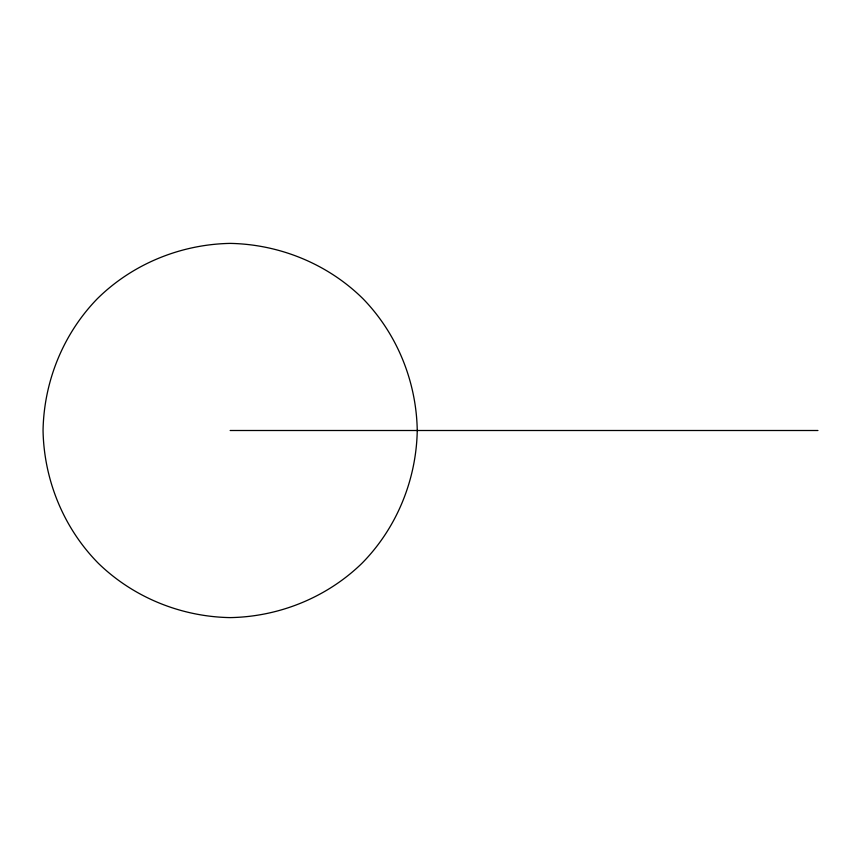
<?xml version="1.0" encoding="UTF-8"?>
<svg xmlns="http://www.w3.org/2000/svg" width="861" height="861" viewBox="0 0 861 861"><rect width="100%" height="100%" fill="white"/><g stroke="black" fill="none" stroke-linecap="round" stroke-linejoin="round"><path stroke-width="1.29" d="M230.156 430.5L817.95 430.5M417.251 430.5C416.358 479.954 396.673 528.213 361.814 563.438C326.663 597.534 279.039 616.767 230.156 617.606C181.262 616.767 133.649 597.534 98.488 563.438C63.628 528.213 43.954 479.954 43.05 430.5C43.889 381.606 63.111 333.993 97.218 298.842C132.433 263.983 180.702 244.298 230.156 243.394C279.599 244.298 327.869 263.983 363.094 298.842C397.19 333.993 416.423 381.606 417.251 430.5"/></g></svg>
